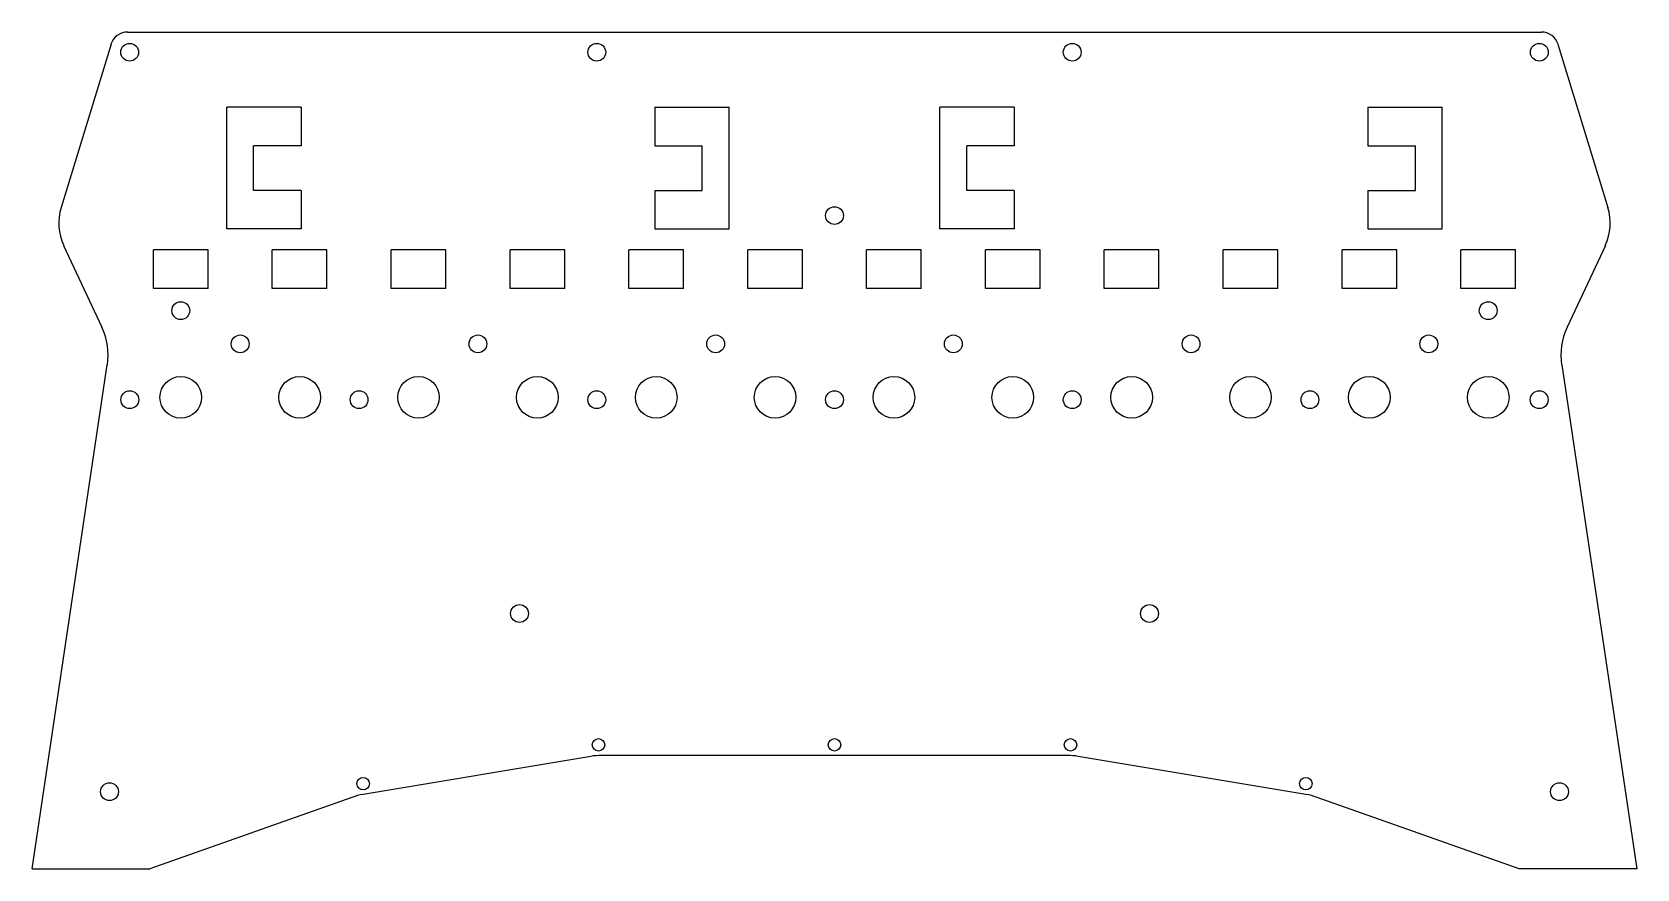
# Model space of a CAD drawing. Extents: x -135 to 135, y -88 to 53.
import ezdxf

# ---------------------------------------------------------------- set-up
doc = ezdxf.new("R2010")
doc.units = 0
doc.layers.add('MODELSKETCH_VISIBLE', color=7, linetype='CONTINUOUS')

msp = doc.modelspace()

# ---------------------------------------------------------------- linework, layer by layer
at = {"layer": 'MODELSKETCH_VISIBLE'}
for p, q in [((-118.97, 52.9), (118.97, 52.9)), ((-121.74, 50.85), (-130.15, 23.35)), ((121.74, 50.85), (130.15, 23.35)), ((-102.25, 19.75), (-102.25, 40.25)), ((-89.75, 40.25), (-102.25, 40.25)), ((-89.75, 40.25), (-89.75, 33.75)), ((-30.25, 40.25), (-30.25, 33.75)), ((-30.25, 40.25), (-17.75, 40.25)), ((-17.75, 19.75), (-17.75, 40.25)), ((17.75, 19.75), (17.75, 40.25)), ((30.25, 40.25), (17.75, 40.25)), ((30.25, 40.25), (30.25, 33.75)), ((89.75, 40.25), (89.75, 33.75)), ((89.75, 40.25), (102.25, 40.25)), ((102.25, 19.75), (102.25, 40.25)), ((-97.75, 26.25), (-97.75, 33.75)), ((-89.75, 33.75), (-97.75, 33.75)), ((-30.25, 33.75), (-22.25, 33.75)), ((-22.25, 26.25), (-22.25, 33.75)), ((30.25, 33.75), (22.25, 33.75)), ((22.25, 26.25), (22.25, 33.75)), ((89.75, 33.75), (97.75, 33.75)), ((97.75, 26.25), (97.75, 33.75)), ((-89.75, 26.25), (-97.75, 26.25)), ((-89.75, 26.25), (-89.75, 19.75)), ((-30.25, 26.25), (-30.25, 19.75)), ((-30.25, 26.25), (-22.25, 26.25)), ((30.25, 26.25), (22.25, 26.25)), ((30.25, 26.25), (30.25, 19.75)), ((89.75, 26.25), (97.75, 26.25)), ((89.75, 26.25), (89.75, 19.75)), ((-89.75, 19.75), (-102.25, 19.75)), ((-30.25, 19.75), (-17.75, 19.75)), ((30.25, 19.75), (17.75, 19.75)), ((89.75, 19.75), (102.25, 19.75)), ((-129.71, 16.99), (-123.27, 3.19)), ((-114.6, 9.75), (-114.6, 16.25)), ((-105.4, 16.25), (-114.6, 16.25)), ((-105.4, 9.75), (-105.4, 16.25)), ((-85.4, 16.25), (-94.6, 16.25)), ((-94.6, 9.75), (-94.6, 16.25)), ((-85.4, 9.75), (-85.4, 16.25)), ((-65.4, 16.25), (-74.6, 16.25)), ((-74.6, 9.75), (-74.6, 16.25)), ((-65.4, 9.75), (-65.4, 16.25)), ((-54.6, 9.75), (-54.6, 16.25)), ((-45.4, 16.25), (-54.6, 16.25)), ((-45.4, 9.75), (-45.4, 16.25)), ((-25.4, 16.25), (-34.6, 16.25)), ((-34.6, 9.75), (-34.6, 16.25)), ((-25.4, 9.75), (-25.4, 16.25)), ((-5.4, 16.25), (-14.6, 16.25)), ((-14.6, 9.75), (-14.6, 16.25)), ((-5.4, 9.75), (-5.4, 16.25)), ((5.4, 9.75), (5.4, 16.25)), ((14.6, 16.25), (5.4, 16.25)), ((14.6, 9.75), (14.6, 16.25)), ((25.4, 9.75), (25.4, 16.25)), ((34.6, 16.25), (25.4, 16.25)), ((34.6, 9.75), (34.6, 16.25)), ((45.4, 9.75), (45.4, 16.25)), ((54.6, 16.25), (45.4, 16.25)), ((54.6, 9.75), (54.6, 16.25)), ((65.4, 9.75), (65.4, 16.25)), ((74.6, 16.25), (65.4, 16.25)), ((74.6, 9.75), (74.6, 16.25)), ((85.4, 9.75), (85.4, 16.25)), ((94.6, 16.25), (85.4, 16.25)), ((94.6, 9.75), (94.6, 16.25)), ((105.4, 9.75), (105.4, 16.25)), ((114.6, 16.25), (105.4, 16.25)), ((114.6, 9.75), (114.6, 16.25)), ((129.71, 16.99), (123.27, 3.19)), ((-105.4, 9.75), (-114.6, 9.75)), ((-85.4, 9.75), (-94.6, 9.75)), ((-65.4, 9.75), (-74.6, 9.75)), ((-45.4, 9.75), (-54.6, 9.75)), ((-25.4, 9.75), (-34.6, 9.75)), ((-5.4, 9.75), (-14.6, 9.75)), ((14.6, 9.75), (5.4, 9.75)), ((34.6, 9.75), (25.4, 9.75)), ((54.6, 9.75), (45.4, 9.75)), ((74.6, 9.75), (65.4, 9.75)), ((94.6, 9.75), (85.4, 9.75)), ((114.6, 9.75), (105.4, 9.75)), ((-135.02, -88), (-122.36, -3.14)), ((122.36, -3.14), (135.02, -88)), ((-41, -69.05), (-79.32, -75.46)), ((39.17, -68.9), (-39.17, -68.9)), ((79.32, -75.46), (41, -69.05)), ((-81.19, -75.95), (-115.22, -88)), ((115.22, -88), (81.19, -75.95)), ((-135.02, -88), (-115.22, -88)), ((135.02, -88), (115.22, -88))]:
    msp.add_line(p, q, dxfattribs=at)
for centre, radius in [((-118.6, 49.5), 1.5), ((-40, 49.5), 1.5), ((40, 49.5), 1.5), ((118.6, 49.5), 1.5), ((0, 22), 1.5), ((-110, 6), 1.5), ((110, 6), 1.5), ((-100, 0.4), 1.5), ((-60, 0.4), 1.5), ((-20, 0.4), 1.5), ((20, 0.4), 1.5), ((60, 0.4), 1.5), ((100, 0.4), 1.5), ((-110, -8.6), 3.5), ((-90, -8.6), 3.5), ((-70, -8.6), 3.5), ((-50, -8.6), 3.5), ((-30, -8.6), 3.5), ((-10, -8.6), 3.5), ((10, -8.6), 3.5), ((30, -8.6), 3.5), ((50, -8.6), 3.5), ((70, -8.6), 3.5), ((90, -8.6), 3.5), ((110, -8.6), 3.5), ((-118.58, -9), 1.5), ((-80, -9), 1.5), ((-40, -9), 1.5), ((0, -9), 1.5), ((40, -9), 1.5), ((80, -9), 1.5), ((118.58, -9), 1.5), ((-53, -45), 1.5), ((53, -45), 1.5), ((-39.7, -67.11), 1.05), ((0, -67.1), 1.05), ((39.7, -67.11), 1.05), ((-79.3, -73.64), 1.05), ((79.3, -73.64), 1.05), ((-122, -75), 1.5), ((122, -75), 1.5)]:
    msp.add_circle(centre, radius, dxfattribs=at)
for centre, radius, start, end in [((-118.97, 50), 2.9, 90, 163), ((118.97, 50), 2.9, 17, 90), ((-121.64, 20.75), 8.9, 163, 205), ((121.64, 20.75), 8.9, 335, 17), ((-133.33, -1.5), 11.1, 351.5126, 25), ((133.33, -1.5), 11.1, 155, 188.4874), ((-39.17, -80), 11.1, 90, 99.5), ((39.17, -80), 11.1, 80.5, 90), ((-77.49, -86.41), 11.1, 99.5, 109.5), ((77.49, -86.41), 11.1, 70.5, 80.5)]:
    msp.add_arc(centre, radius, start, end, dxfattribs=at)

doc.saveas('drawing.dxf')
